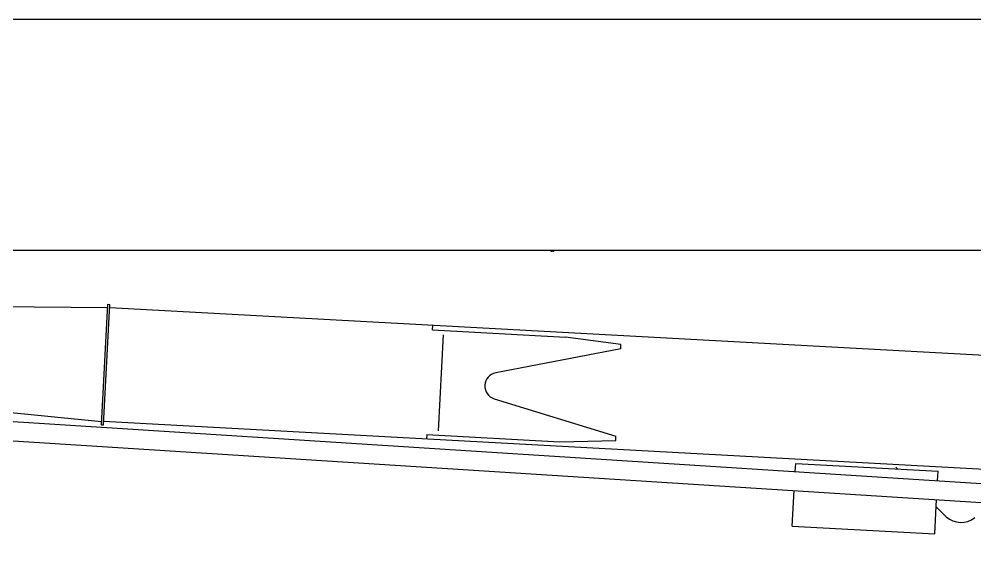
# Model space of a CAD drawing. Extents: x -31701 to 37626, y -27136 to 32271.
# Drawn here: x 28128 to 30273, y 16942 to 18152 of the extents above; entities that cross this region are included whole.
import ezdxf

# ---------------------------------------------------------------- set-up
doc = ezdxf.new("R2010")
doc.units = 0
doc.layers.get('0').update_dxf_attribs({"linetype": 'CONTINUOUS'})

msp = doc.modelspace()

# ---------------------------------------------------------------- linework, layer by layer
at = {"color": 162, "linetype": 'Continuous'}
for p, q in [((27170.59, 18152.47), (31017.09, 18152.47)), ((27170.59, 17633.48), (31017.09, 17633.48)), ((29321.09, 17633.48), (29321.09, 17630.97)), ((29321.09, 17630.97), (29321.89, 17630.97)), ((29321.89, 17633.48), (29321.89, 17630.97)), ((29322.79, 17630.97), (29321.89, 17630.97)), ((29322.79, 17633.48), (29322.79, 17630.97)), ((29322.79, 17630.97), (29323.59, 17630.97)), ((29323.59, 17633.48), (29323.59, 17630.97)), ((29325.59, 17630.97), (29323.59, 17630.97)), ((29325.59, 17633.48), (29325.59, 17630.97)), ((29325.59, 17630.97), (29326.39, 17630.97)), ((29326.39, 17633.48), (29326.39, 17630.97)), ((29326.39, 17630.97), (29327.29, 17630.97)), ((29327.29, 17633.48), (29327.29, 17630.97)), ((29327.29, 17630.97), (29328.09, 17630.97)), ((29328.09, 17633.48), (29328.09, 17630.97))]:
    msp.add_line(p, q, dxfattribs=at)
at = {"color": 11, "linetype": 'Continuous'}
for p, q in [((26535.2, 17523.69), (28326.82, 17504.58)), ((28312.47, 17241.47), (28327.23, 17512.07)), ((28316.96, 17241.22), (28331.72, 17511.82)), ((28327.23, 17512.07), (28331.72, 17511.82)), ((28331.34, 17504.83), (34040.67, 17193.42)), ((29055.45, 17454.32), (29055.99, 17464.3)), ((29055.45, 17454.32), (29354.22, 17438.02)), ((29079.25, 17443.69), (29068.02, 17227.98)), ((29478.52, 17421.73), (29354.22, 17438.02)), ((26529.81, 17424.83), (28312.88, 17248.95)), ((29477.97, 17411.74), (29478.52, 17421.73)), ((29477.97, 17411.74), (29197.4, 17358.06)), ((26511.26, 17351.26), (32174.67, 16988.88)), ((26508.51, 17308.35), (32171.93, 16945.96)), ((29194.23, 17299.92), (29467.3, 17216.03)), ((28317.4, 17249.21), (33940.87, 16942.48)), ((28312.47, 17241.47), (28316.96, 17241.22)), ((29042.65, 17219.67), (29042.11, 17209.68)), ((29042.65, 17219.67), (29341.42, 17203.37)), ((29341.42, 17203.37), (29466.75, 17206.05)), ((29466.75, 17206.05), (29467.3, 17216.03)), ((29869.59, 17136.65), (29870.56, 17154.48)), ((29870.56, 17154.48), (30190.09, 17137.05)), ((30095.43, 17146.22), (30099.73, 17141.98)), ((30188.95, 17116.22), (30190.09, 17137.05)), ((29862.91, 17014.09), (29867.25, 17093.72)), ((30182.43, 16996.66), (30186.61, 17073.28)), ((30185.73, 17057.11), (30208.29, 17034.85)), ((29862.91, 17014.09), (30182.43, 16996.66))]:
    msp.add_line(p, q, dxfattribs=at)
for centre, radius, start, end in [((29203.04, 17328.59), 30, 100.83179, 252.92403), ((30241.61, 17072.12), 50, 228.20671, 308.39829)]:
    msp.add_arc(centre, radius, start, end, dxfattribs=at)

doc.saveas('drawing.dxf')
